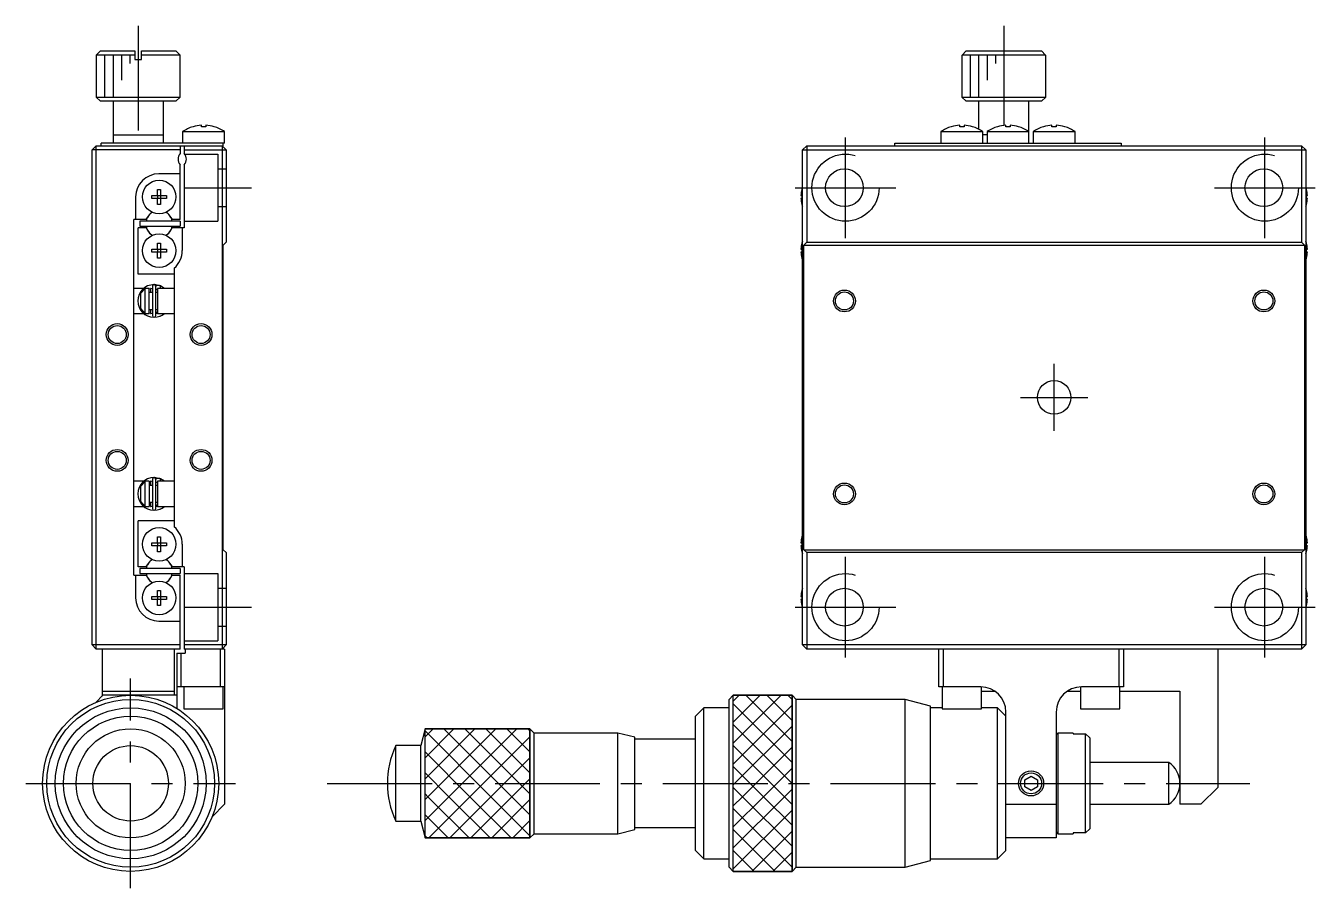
# Model space of a CAD drawing. Extents: x 5 to 371, y 18 to 246.
# Drawn here: x 217.1 to 370.8, y 94.1 to 196.9 of the extents above; entities that cross this region are included whole.
import ezdxf

# ---------------------------------------------------------------- set-up
doc = ezdxf.new("R2010")
doc.units = 0
doc.header["$LTSCALE"] = 10
doc.linetypes.add('CENTER', pattern=[2, 1.25, -0.25, 0.25, -0.25])
doc.linetypes.add('DASHED', pattern=[3.5, 2, -1.5])
doc.layers.get('0').update_dxf_attribs({"linetype": 'CONTINUOUS'})
doc.layers.add('CENTER', color=1, linetype='CENTER')

msp = doc.modelspace()

# ---------------------------------------------------------------- linework, layer by layer
at = {"color": 7, "linetype": 'CONTINUOUS'}
for p, q in [((225.95, 193.9), (225.45, 193.4)), ((225.95, 193.9), (230.05, 193.9)), ((230.05, 193.9), (230.05, 192.9)), ((230.85, 193.9), (234.95, 193.9)), ((230.85, 192.9), (230.85, 193.9)), ((235.45, 193.4), (234.95, 193.9)), ((328.671096, 193.4), (329.172884, 193.9)), ((329.172884, 193.9), (338.137258, 193.9)), ((338.137258, 193.9), (338.639045, 193.4)), ((230.05, 193.4), (225.45, 193.4)), ((225.45, 193.4), (225.45, 188.4)), ((230.05, 192.9), (230.85, 192.9)), ((235.45, 193.4), (230.85, 193.4)), ((235.45, 188.4), (235.45, 193.4)), ((328.655071, 192.9), (328.671096, 192.9)), ((328.655071, 192.9), (328.655071, 188.4)), ((338.639045, 193.4), (328.671096, 193.4)), ((328.671096, 192.9), (328.671096, 193.4)), ((338.639045, 193.4), (338.639045, 192.9)), ((338.639045, 192.9), (338.655071, 192.9)), ((338.655071, 188.4), (338.655071, 192.9)), ((225.45, 188.4), (225.95, 187.9)), ((225.45, 188.4), (235.45, 188.4)), ((234.95, 187.9), (225.95, 187.9)), ((227.45, 187.9), (227.45, 182.9)), ((233.45, 182.9), (233.45, 187.9)), ((234.95, 187.9), (235.45, 188.4)), ((328.655071, 188.4), (329.155071, 187.9)), ((328.655071, 188.4), (338.655071, 188.4)), ((338.155071, 187.9), (329.155071, 187.9)), ((330.655071, 187.9), (330.655071, 184.581129)), ((336.655071, 182.9), (336.655071, 187.9)), ((338.155071, 187.9), (338.655071, 188.4)), ((236.99141, 184.862581), (236.988067, 184.869436)), ((237.99, 184.862581), (237.99, 185.034953)), ((238.51, 184.862581), (237.99, 184.862581)), ((238.51, 185.034953), (238.51, 184.862581)), ((239.511933, 184.869436), (239.50859, 184.862581)), ((327.396481, 184.862581), (327.393138, 184.869436)), ((328.395071, 184.862581), (328.395071, 185.034953)), ((328.915071, 184.862581), (328.395071, 184.862581)), ((328.915071, 185.034953), (328.915071, 184.862581)), ((329.917003, 184.869436), (329.91366, 184.862581)), ((332.896481, 184.862581), (332.893138, 184.869436)), ((333.895071, 184.862581), (333.895071, 185.034953)), ((334.415071, 184.862581), (333.895071, 184.862581)), ((334.415071, 185.034953), (334.415071, 184.862581)), ((335.417003, 184.869436), (335.41366, 184.862581)), ((338.396481, 184.862581), (338.393138, 184.869436)), ((339.395071, 184.862581), (339.395071, 185.034953)), ((339.915071, 184.862581), (339.395071, 184.862581)), ((339.915071, 185.034953), (339.915071, 184.862581)), ((340.917003, 184.869436), (340.91366, 184.862581)), ((227.45, 183.9), (233.45, 183.9)), ((235.75, 184.291657), (240.75, 184.291657)), ((235.75, 184.291657), (235.75, 182.9)), ((240.75, 182.9), (240.75, 184.291657)), ((326.155071, 184.291657), (326.155071, 182.9)), ((326.155071, 184.291657), (331.155071, 184.291657)), ((331.155071, 182.9), (331.155071, 184.291657)), ((331.655071, 183.9), (331.155071, 183.9)), ((331.655071, 184.291657), (331.655071, 182.9)), ((331.655071, 184.291657), (336.655071, 184.291657)), ((337.155071, 184.291657), (337.155071, 182.9)), ((337.155071, 184.291657), (342.155071, 184.291657)), ((342.155071, 182.9), (342.155071, 184.291657)), ((225.45, 182.6), (224.95, 182.1)), ((224.95, 123.1), (224.95, 182.1)), ((235.45, 182.1), (224.95, 182.1)), ((225.45, 182.6), (240.55, 182.6)), ((225.45, 122.6), (225.45, 182.6)), ((226.05, 182.6), (226.05, 182.9)), ((240.75, 182.9), (226.05, 182.9)), ((235.45, 182.6), (235.45, 181.661438)), ((235.95, 182.6), (235.95, 181.661438)), ((235.95, 182.1), (240.95, 182.1)), ((240.45, 182.6), (240.95, 182.1)), ((240.45, 182.6), (240.45, 122.6)), ((240.55, 182.9), (240.55, 182.6)), ((240.95, 182.1), (240.95, 171.1)), ((310.155071, 182.6), (309.655071, 182.1)), ((309.655071, 123.1), (309.655071, 182.1)), ((309.655071, 182.1), (369.655071, 182.1)), ((310.155071, 182.6), (310.155071, 171.1)), ((310.155071, 182.6), (369.155071, 182.6)), ((320.655071, 182.6), (320.655071, 182.9)), ((320.655071, 182.9), (347.655071, 182.9)), ((347.655071, 182.9), (347.655071, 182.6)), ((369.655071, 182.1), (369.155071, 182.6)), ((369.155071, 182.6), (369.155071, 171.1)), ((369.655071, 182.1), (369.655071, 123.1)), ((235.45, 173.8), (235.45, 180.338562)), ((235.95, 180.338562), (235.95, 172.8)), ((235.45, 179.25), (232.9, 179.25)), ((232.77, 177.386361), (233.13, 177.386361)), ((232.77, 176.68), (232.77, 177.386361)), ((233.13, 177.386361), (233.13, 176.68)), ((309.580926, 177.388616), (309.585549, 177.386361)), ((369.724592, 177.386361), (369.729215, 177.388616)), ((230.15, 176.5), (230.15, 173.8)), ((232.063639, 176.32), (232.063639, 176.68)), ((232.063639, 176.68), (232.77, 176.68)), ((232.77, 176.32), (232.063639, 176.32)), ((232.780372, 176.669628), (232.77, 176.68)), ((232.780372, 176.330372), (232.77, 176.32)), ((232.77, 175.613639), (232.77, 176.32)), ((233.13, 175.613639), (232.77, 175.613639)), ((232.780372, 176.330372), (232.780372, 176.669628)), ((232.780372, 176.669628), (233.119628, 176.669628)), ((233.119628, 176.330372), (232.780372, 176.330372)), ((233.119628, 176.669628), (233.13, 176.68)), ((233.119628, 176.669628), (233.119628, 176.330372)), ((233.119628, 176.330372), (233.13, 176.32)), ((233.13, 176.68), (233.836361, 176.68)), ((233.13, 176.32), (233.13, 175.613639)), ((233.836361, 176.32), (233.13, 176.32)), ((233.836361, 176.68), (233.836361, 176.32)), ((309.465212, 176.68), (309.585549, 176.68)), ((309.585549, 176.32), (309.465212, 176.32)), ((309.585549, 175.613639), (309.580926, 175.611384)), ((309.585549, 176.68), (309.585549, 176.32)), ((369.724592, 176.68), (369.844929, 176.68)), ((369.724592, 176.32), (369.724592, 176.68)), ((369.844929, 176.32), (369.724592, 176.32)), ((369.729215, 175.611384), (369.724592, 175.613639)), ((229.95, 131.4), (229.95, 173.8)), ((231.399194, 173.8), (229.95, 173.8)), ((231.399194, 173.8), (231.54936, 174.060095)), ((234.35064, 174.060095), (234.500806, 173.8)), ((235.45, 173.8), (234.500806, 173.8)), ((230.45, 167.3), (230.45, 172.8)), ((231.399194, 172.8), (230.45, 172.8)), ((230.65, 173.6), (230.65, 173)), ((235.45, 173.6), (230.65, 173.6)), ((230.65, 173), (235.45, 173)), ((231.399194, 172.8), (231.54936, 172.539905)), ((234.35064, 172.539905), (234.500806, 172.8)), ((235.95, 172.8), (234.500806, 172.8)), ((235.45, 173.6), (235.45, 173)), ((235.7, 172.8), (235.7, 170.1)), ((232.77, 170.986361), (233.13, 170.986361)), ((232.77, 170.28), (232.77, 170.986361)), ((233.13, 170.986361), (233.13, 170.28)), ((240.6, 170.75), (240.95, 171.1)), ((240.6, 134.45), (240.6, 170.75)), ((309.580926, 170.988616), (309.585549, 170.986361)), ((309.805071, 170.75), (310.155071, 171.1)), ((309.805071, 170.75), (369.505071, 170.75)), ((309.805071, 134.45), (309.805071, 170.75)), ((310.155071, 171.1), (369.155071, 171.1)), ((369.155071, 171.1), (369.505071, 170.75)), ((369.505071, 170.75), (369.505071, 134.45)), ((369.724592, 170.986361), (369.729215, 170.988616)), ((232.063639, 169.92), (232.063639, 170.28)), ((232.063639, 170.28), (232.77, 170.28)), ((232.77, 169.92), (232.063639, 169.92)), ((232.780372, 170.269628), (232.77, 170.28)), ((232.780372, 169.930372), (232.77, 169.92)), ((232.77, 169.213639), (232.77, 169.92)), ((233.13, 169.213639), (232.77, 169.213639)), ((232.780372, 170.269628), (233.119628, 170.269628)), ((232.780372, 169.930372), (232.780372, 170.269628)), ((233.119628, 169.930372), (232.780372, 169.930372)), ((233.119628, 170.269628), (233.13, 170.28)), ((233.119628, 170.269628), (233.119628, 169.930372)), ((233.119628, 169.930372), (233.13, 169.92)), ((233.13, 170.28), (233.836361, 170.28)), ((233.13, 169.92), (233.13, 169.213639)), ((233.836361, 169.92), (233.13, 169.92)), ((233.836361, 170.28), (233.836361, 169.92)), ((309.465212, 170.28), (309.585549, 170.28)), ((309.585549, 169.92), (309.465212, 169.92)), ((309.585549, 169.213639), (309.580926, 169.211384)), ((309.585549, 170.28), (309.585549, 169.92)), ((369.724592, 170.28), (369.844929, 170.28)), ((369.724592, 169.92), (369.724592, 170.28)), ((369.844929, 169.92), (369.724592, 169.92)), ((369.729215, 169.211384), (369.724592, 169.213639)), ((234.75, 168.020938), (234.75, 137.179062)), ((234.75, 167.3), (230.45, 167.3)), ((233.065052, 165.907695), (232.377589, 166.043656)), ((231.113941, 165.6), (229.95, 165.6)), ((230.75, 165.0201), (231.25, 165.549247)), ((230.75, 163.1799), (230.75, 165.0201)), ((231.75, 165.6), (231.25, 165.6)), ((231.25, 165.6), (231.25, 162.6)), ((231.749845, 165.53522), (232.154977, 165.643682)), ((231.75, 162.6), (231.75, 165.6)), ((232.155, 165.1), (231.75, 165.1)), ((231.95, 165.6), (231.938328, 165.6)), ((231.95, 165.1), (231.95, 165.6)), ((232.155, 165.85), (232.155, 162.35)), ((232.551111, 165.877317), (232.543453, 165.873625)), ((232.545, 162.35), (232.545, 165.85)), ((232.545, 165.248501), (232.545334, 165.262726)), ((232.75, 165.1), (232.545, 165.1)), ((232.545334, 165.262726), (232.546394, 165.277706)), ((232.546394, 165.277706), (232.548177, 165.292615)), ((232.548177, 165.292615), (232.550681, 165.307419)), ((232.550681, 165.307419), (232.553898, 165.322082)), ((232.582458, 165.891245), (232.551111, 165.877317)), ((232.553898, 165.322082), (232.557822, 165.33657)), ((232.557822, 165.33657), (232.562445, 165.35085)), ((232.562445, 165.35085), (232.567756, 165.364887)), ((232.567756, 165.364887), (232.573743, 165.378647)), ((232.573743, 165.378647), (232.580394, 165.392099)), ((232.580394, 165.392099), (232.587694, 165.405209)), ((232.614449, 165.903587), (232.582458, 165.891245)), ((232.587694, 165.405209), (232.595628, 165.417947)), ((232.595628, 165.417947), (232.604176, 165.43028)), ((232.604176, 165.43028), (232.613321, 165.442179)), ((232.613321, 165.442179), (232.623043, 165.453614)), ((232.647004, 165.914314), (232.614449, 165.903587)), ((232.623043, 165.453614), (232.633319, 165.464555)), ((232.633319, 165.464555), (232.644126, 165.474976)), ((232.644126, 165.474976), (232.655439, 165.484849)), ((232.680043, 165.923399), (232.647004, 165.914314)), ((232.655439, 165.484849), (232.667232, 165.494147)), ((232.667232, 165.494147), (232.679478, 165.502848)), ((232.679478, 165.502848), (232.692147, 165.510926)), ((232.713487, 165.930822), (232.680043, 165.923399)), ((232.692147, 165.510926), (232.705209, 165.51836)), ((232.705209, 165.51836), (232.718634, 165.525129)), ((232.747254, 165.936564), (232.713487, 165.930822)), ((232.718634, 165.525129), (232.732386, 165.531214)), ((232.732386, 165.531214), (232.746434, 165.536597)), ((232.746434, 165.536597), (232.749979, 165.537829)), ((232.78126, 165.940611), (232.747254, 165.936564)), ((232.75, 165.6), (232.75, 162.6)), ((234.75, 165.6), (232.75, 165.6)), ((232.815423, 165.942953), (232.78126, 165.940611)), ((232.849659, 165.943585), (232.815423, 165.942953)), ((232.883885, 165.942506), (232.849659, 165.943585)), ((232.918017, 165.939716), (232.883885, 165.942506)), ((232.951972, 165.935224), (232.918017, 165.939716)), ((232.985666, 165.929039), (232.951972, 165.935224)), ((233.019018, 165.921176), (232.985666, 165.929039)), ((233.020662, 165.61164), (233.014512, 165.6)), ((233.051945, 165.911653), (233.019018, 165.921176)), ((233.02692, 165.623893), (233.020662, 165.61164)), ((233.124255, 165.882277), (233.025042, 165.599975)), ((233.033247, 165.63668), (233.02692, 165.623893)), ((233.039603, 165.649923), (233.033247, 165.63668)), ((233.045948, 165.663538), (233.039603, 165.649923)), ((233.052244, 165.677439), (233.045948, 165.663538)), ((233.084364, 165.900494), (233.051945, 165.911653)), ((233.058449, 165.691539), (233.052244, 165.677439)), ((233.064525, 165.70575), (233.058449, 165.691539)), ((233.070434, 165.719982), (233.064525, 165.70575)), ((233.076138, 165.734145), (233.070434, 165.719982)), ((233.081603, 165.748151), (233.076138, 165.734145)), ((233.086793, 165.761913), (233.081603, 165.748151)), ((233.114531, 165.88844), (233.084364, 165.900494)), ((233.091676, 165.775342), (233.086793, 165.761913)), ((233.096221, 165.788356), (233.091676, 165.775342)), ((233.1004, 165.800872), (233.096221, 165.788356)), ((233.104187, 165.812811), (233.1004, 165.800872)), ((233.107557, 165.8241), (233.104187, 165.812811)), ((233.11049, 165.834666), (233.107557, 165.8241)), ((233.112967, 165.844443), (233.11049, 165.834666)), ((233.114972, 165.85337), (233.112967, 165.844443)), ((233.11318, 165.888725), (233.11514, 165.888104)), ((233.586031, 165.600123), (233.114086, 165.887581)), ((233.116493, 165.861391), (233.114972, 165.85337)), ((233.11514, 165.888104), (233.116614, 165.886358)), ((233.117521, 165.868456), (233.116493, 165.861391)), ((233.116614, 165.886358), (233.117594, 165.883499)), ((233.118049, 165.87452), (233.117521, 165.868456)), ((233.117594, 165.883499), (233.118073, 165.879545)), ((233.118073, 165.879545), (233.118049, 165.87452)), ((233.123188, 165.883663), (233.124255, 165.882277)), ((231.25, 162.657999), (230.75, 163.187145)), ((231.75, 163.1), (232.155, 163.1)), ((231.95, 162.6), (231.95, 163.1)), ((232.545, 163.1), (232.75, 163.1)), ((229.95, 162.6), (231.113575, 162.6)), ((231.25, 162.6), (231.75, 162.6)), ((232.154945, 162.556634), (231.749839, 162.664446)), ((231.938163, 162.6), (231.95, 162.6)), ((232.545076, 162.944804), (232.545, 162.951499)), ((232.761808, 162.598887), (232.545042, 162.556311)), ((232.545771, 162.9298), (232.545076, 162.944804)), ((232.547193, 162.914844), (232.545771, 162.9298)), ((232.549338, 162.899973), (232.547193, 162.914844)), ((232.552202, 162.885221), (232.549338, 162.899973)), ((232.55578, 162.870622), (232.552202, 162.885221)), ((232.560063, 162.856213), (232.55578, 162.870622)), ((232.565043, 162.842026), (232.560063, 162.856213)), ((232.570709, 162.828097), (232.565043, 162.842026)), ((232.57705, 162.814458), (232.570709, 162.828097)), ((232.584052, 162.801143), (232.57705, 162.814458)), ((232.5917, 162.788186), (232.584052, 162.801143)), ((232.599977, 162.775617), (232.5917, 162.788186)), ((232.608864, 162.763468), (232.599977, 162.775617)), ((232.618343, 162.751771), (232.608864, 162.763468)), ((232.628391, 162.740556), (232.618343, 162.751771)), ((232.638986, 162.729851), (232.628391, 162.740556)), ((232.650103, 162.719684), (232.638986, 162.729851)), ((232.661716, 162.710083), (232.650103, 162.719684)), ((232.673797, 162.701074), (232.661716, 162.710083)), ((232.686317, 162.69268), (232.673797, 162.701074)), ((232.699246, 162.684926), (232.686317, 162.69268)), ((232.712552, 162.677833), (232.699246, 162.684926)), ((232.726201, 162.67142), (232.712552, 162.677833)), ((232.740159, 162.665707), (232.726201, 162.67142)), ((232.749975, 162.662173), (232.740159, 162.665707)), ((232.75, 162.6), (234.75, 162.6)), ((233.055796, 162.289408), (233.072204, 162.295108)), ((233.072515, 162.29439), (233.132242, 162.320291)), ((233.11071, 162.311775), (233.11318, 162.311275)), ((233.11318, 162.311275), (233.11286, 162.312039)), ((233.114531, 162.31156), (233.11318, 162.311275)), ((233.11526, 162.311983), (233.114531, 162.31156)), ((233.065052, 142.907695), (232.377589, 143.043656)), ((231.113941, 142.6), (229.95, 142.6)), ((230.75, 142.0201), (231.25, 142.549247)), ((230.75, 140.1799), (230.75, 142.0201)), ((231.75, 142.6), (231.25, 142.6)), ((231.25, 142.6), (231.25, 139.6)), ((231.749845, 142.53522), (232.154977, 142.643682)), ((231.75, 142.6), (231.75, 139.6)), ((232.155, 142.1), (231.75, 142.1)), ((231.95, 142.6), (231.938328, 142.6)), ((231.95, 142.1), (231.95, 142.6)), ((232.155, 142.85), (232.155, 139.35)), ((232.551111, 142.877317), (232.543453, 142.873625)), ((232.545, 139.35), (232.545, 142.85)), ((232.545, 142.248501), (232.545334, 142.262726)), ((232.75, 142.1), (232.545, 142.1)), ((232.545334, 142.262726), (232.546394, 142.277706)), ((232.546394, 142.277706), (232.548177, 142.292615)), ((232.548177, 142.292615), (232.550681, 142.307419)), ((232.550681, 142.307419), (232.553898, 142.322082)), ((232.582458, 142.891245), (232.551111, 142.877317)), ((232.553898, 142.322082), (232.557822, 142.33657)), ((232.557822, 142.33657), (232.562445, 142.35085)), ((232.562445, 142.35085), (232.567756, 142.364887)), ((232.567756, 142.364887), (232.573743, 142.378647)), ((232.573743, 142.378647), (232.580394, 142.392099)), ((232.580394, 142.392099), (232.587694, 142.405209)), ((232.614449, 142.903587), (232.582458, 142.891245)), ((232.587694, 142.405209), (232.595628, 142.417947)), ((232.595628, 142.417947), (232.604176, 142.43028)), ((232.604176, 142.43028), (232.613321, 142.442179)), ((232.613321, 142.442179), (232.623043, 142.453614)), ((232.647004, 142.914314), (232.614449, 142.903587)), ((232.623043, 142.453614), (232.633319, 142.464555)), ((232.633319, 142.464555), (232.644126, 142.474976)), ((232.644126, 142.474976), (232.655439, 142.484849)), ((232.680043, 142.923399), (232.647004, 142.914314)), ((232.655439, 142.484849), (232.667232, 142.494147)), ((232.667232, 142.494147), (232.679478, 142.502848)), ((232.679478, 142.502848), (232.692147, 142.510926)), ((232.713487, 142.930822), (232.680043, 142.923399)), ((232.692147, 142.510926), (232.705209, 142.51836)), ((232.705209, 142.51836), (232.718634, 142.525129)), ((232.747254, 142.936564), (232.713487, 142.930822)), ((232.718634, 142.525129), (232.732386, 142.531214)), ((232.732386, 142.531214), (232.746434, 142.536597)), ((232.746434, 142.536597), (232.749979, 142.537829)), ((232.78126, 142.940611), (232.747254, 142.936564)), ((232.75, 142.6), (232.75, 139.6)), ((234.75, 142.6), (232.75, 142.6)), ((232.815423, 142.942953), (232.78126, 142.940611)), ((232.849659, 142.943585), (232.815423, 142.942953)), ((232.883885, 142.942506), (232.849659, 142.943585)), ((232.918017, 142.939716), (232.883885, 142.942506)), ((232.951972, 142.935224), (232.918017, 142.939716)), ((232.985666, 142.929039), (232.951972, 142.935224)), ((233.019018, 142.921176), (232.985666, 142.929039)), ((233.020662, 142.61164), (233.014512, 142.6)), ((233.051945, 142.911653), (233.019018, 142.921176)), ((233.02692, 142.623893), (233.020662, 142.61164)), ((233.123188, 142.883663), (233.025042, 142.599975)), ((233.033247, 142.63668), (233.02692, 142.623893)), ((233.039603, 142.649923), (233.033247, 142.63668)), ((233.045948, 142.663538), (233.039603, 142.649923)), ((233.052244, 142.677439), (233.045948, 142.663538)), ((233.084364, 142.900494), (233.051945, 142.911653)), ((233.058449, 142.691539), (233.052244, 142.677439)), ((233.064525, 142.70575), (233.058449, 142.691539)), ((233.070434, 142.719982), (233.064525, 142.70575)), ((233.076138, 142.734145), (233.070434, 142.719982)), ((233.081603, 142.748151), (233.076138, 142.734145)), ((233.086793, 142.761913), (233.081603, 142.748151)), ((233.114531, 142.88844), (233.084364, 142.900494)), ((233.091676, 142.775342), (233.086793, 142.761913)), ((233.096221, 142.788356), (233.091676, 142.775342)), ((233.1004, 142.800872), (233.096221, 142.788356)), ((233.104187, 142.812811), (233.1004, 142.800872)), ((233.107557, 142.8241), (233.104187, 142.812811)), ((233.11049, 142.834666), (233.107557, 142.8241)), ((233.112967, 142.844443), (233.11049, 142.834666)), ((233.114972, 142.85337), (233.112967, 142.844443)), ((233.11318, 142.888725), (233.11514, 142.888104)), ((233.586031, 142.600123), (233.114086, 142.887581)), ((233.116493, 142.861391), (233.114972, 142.85337)), ((233.11514, 142.888104), (233.116614, 142.886358)), ((233.117521, 142.868456), (233.116493, 142.861391)), ((233.116614, 142.886358), (233.117594, 142.883499)), ((233.118049, 142.87452), (233.117521, 142.868456)), ((233.117594, 142.883499), (233.118073, 142.879545)), ((233.118073, 142.879545), (233.118049, 142.87452)), ((233.143393, 142.874764), (233.123631, 142.883459)), ((231.25, 139.657999), (230.75, 140.187145)), ((231.75, 140.1), (232.155, 140.1)), ((231.95, 139.6), (231.95, 140.1)), ((232.545, 140.1), (232.75, 140.1)), ((232.545076, 139.944804), (232.545, 139.951499)), ((232.545771, 139.9298), (232.545076, 139.944804)), ((232.547193, 139.914844), (232.545771, 139.9298)), ((232.549338, 139.899973), (232.547193, 139.914844)), ((232.552202, 139.885221), (232.549338, 139.899973)), ((229.95, 139.6), (231.113575, 139.6)), ((231.25, 139.6), (231.75, 139.6)), ((232.154945, 139.556634), (231.749839, 139.664446)), ((231.938163, 139.6), (231.95, 139.6)), ((232.761808, 139.598887), (232.545042, 139.556311)), ((232.55578, 139.870622), (232.552202, 139.885221)), ((232.560063, 139.856213), (232.55578, 139.870622)), ((232.565043, 139.842026), (232.560063, 139.856213)), ((232.570709, 139.828097), (232.565043, 139.842026)), ((232.57705, 139.814458), (232.570709, 139.828097)), ((232.584052, 139.801143), (232.57705, 139.814458)), ((232.5917, 139.788186), (232.584052, 139.801143)), ((232.599977, 139.775617), (232.5917, 139.788186)), ((232.608864, 139.763468), (232.599977, 139.775617)), ((232.618343, 139.751771), (232.608864, 139.763468)), ((232.628391, 139.740556), (232.618343, 139.751771)), ((232.638986, 139.729851), (232.628391, 139.740556)), ((232.650103, 139.719684), (232.638986, 139.729851)), ((232.661716, 139.710083), (232.650103, 139.719684)), ((232.673797, 139.701074), (232.661716, 139.710083)), ((232.686317, 139.69268), (232.673797, 139.701074)), ((232.699246, 139.684926), (232.686317, 139.69268)), ((232.712552, 139.677833), (232.699246, 139.684926)), ((232.726201, 139.67142), (232.712552, 139.677833)), ((232.740159, 139.665707), (232.726201, 139.67142)), ((232.749975, 139.662173), (232.740159, 139.665707)), ((232.75, 139.6), (234.75, 139.6)), ((233.055796, 139.289408), (233.072204, 139.295108)), ((233.072596, 139.294214), (233.147095, 139.326898)), ((233.11071, 139.311775), (233.11318, 139.311275)), ((233.11318, 139.311275), (233.11286, 139.312039)), ((233.114531, 139.31156), (233.11318, 139.311275)), ((233.11526, 139.311983), (233.114531, 139.31156)), ((230.45, 132.4), (230.45, 137.9)), ((234.75, 137.9), (230.45, 137.9)), ((232.77, 135.986361), (233.13, 135.986361)), ((232.77, 135.28), (232.77, 135.986361)), ((233.13, 135.986361), (233.13, 135.28)), ((309.580926, 135.988616), (309.585549, 135.986361)), ((369.724592, 135.986361), (369.729215, 135.988616)), ((232.063639, 134.92), (232.063639, 135.28)), ((232.063639, 135.28), (232.77, 135.28)), ((232.77, 134.92), (232.063639, 134.92)), ((232.780372, 135.269628), (232.77, 135.28)), ((232.780372, 134.930372), (232.77, 134.92)), ((232.77, 134.213639), (232.77, 134.92)), ((233.13, 134.213639), (232.77, 134.213639)), ((232.780372, 135.269628), (233.119628, 135.269628)), ((232.780372, 134.930372), (232.780372, 135.269628)), ((233.119628, 134.930372), (232.780372, 134.930372)), ((233.119628, 135.269628), (233.13, 135.28)), ((233.119628, 135.269628), (233.119628, 134.930372)), ((233.119628, 134.930372), (233.13, 134.92)), ((233.13, 135.28), (233.836361, 135.28)), ((233.13, 134.92), (233.13, 134.213639)), ((233.836361, 134.92), (233.13, 134.92)), ((233.836361, 135.28), (233.836361, 134.92)), ((235.7, 135.1), (235.7, 132.4)), ((240.95, 134.1), (240.6, 134.45)), ((240.95, 134.1), (240.95, 123.1)), ((309.465212, 135.28), (309.585549, 135.28)), ((309.585549, 134.92), (309.465212, 134.92)), ((309.585549, 134.213639), (309.580926, 134.211384)), ((309.585549, 135.28), (309.585549, 134.92)), ((310.155071, 134.1), (309.805071, 134.45)), ((309.805071, 134.45), (369.505071, 134.45)), ((369.155071, 134.1), (310.155071, 134.1)), ((310.155071, 134.1), (310.155071, 122.6)), ((369.505071, 134.45), (369.155071, 134.1)), ((369.155071, 134.1), (369.155071, 122.6)), ((369.724592, 135.28), (369.844929, 135.28)), ((369.724592, 134.92), (369.724592, 135.28)), ((369.844929, 134.92), (369.724592, 134.92)), ((369.729215, 134.211384), (369.724592, 134.213639)), ((231.399194, 132.4), (230.45, 132.4)), ((231.399194, 132.4), (231.54936, 132.660095)), ((234.35064, 132.660095), (234.500806, 132.4)), ((235.95, 132.4), (234.500806, 132.4)), ((235.95, 132.4), (235.95, 122.6)), ((229.95, 131.4), (231.399194, 131.4)), ((230.15, 131.4), (230.15, 128.7)), ((230.65, 132.2), (230.65, 131.6)), ((235.45, 132.2), (230.65, 132.2)), ((230.65, 131.6), (235.45, 131.6)), ((231.399194, 131.4), (231.54936, 131.139905)), ((234.35064, 131.139905), (234.500806, 131.4)), ((234.500806, 131.4), (235.45, 131.4)), ((235.45, 132.2), (235.45, 131.6)), ((235.45, 122.6), (235.45, 131.4)), ((232.77, 129.586361), (233.13, 129.586361)), ((232.77, 128.88), (232.77, 129.586361)), ((233.13, 129.586361), (233.13, 128.88)), ((309.580926, 129.588616), (309.585549, 129.586361)), ((369.724592, 129.586361), (369.729215, 129.588616)), ((232.063639, 128.52), (232.063639, 128.88)), ((232.063639, 128.88), (232.77, 128.88)), ((232.77, 128.52), (232.063639, 128.52)), ((232.780372, 128.869628), (232.77, 128.88)), ((232.780372, 128.530372), (232.77, 128.52)), ((232.77, 127.813639), (232.77, 128.52)), ((233.13, 127.813639), (232.77, 127.813639)), ((232.780372, 128.869628), (233.119628, 128.869628)), ((232.780372, 128.530372), (232.780372, 128.869628)), ((233.119628, 128.530372), (232.780372, 128.530372)), ((233.119628, 128.869628), (233.13, 128.88)), ((233.119628, 128.869628), (233.119628, 128.530372)), ((233.119628, 128.530372), (233.13, 128.52)), ((233.13, 128.88), (233.836361, 128.88)), ((233.13, 128.52), (233.13, 127.813639)), ((233.836361, 128.52), (233.13, 128.52)), ((233.836361, 128.88), (233.836361, 128.52)), ((309.465212, 128.88), (309.585549, 128.88)), ((309.585549, 128.52), (309.465212, 128.52)), ((309.585549, 127.813639), (309.580926, 127.811384)), ((309.585549, 128.88), (309.585549, 128.52)), ((369.724592, 128.88), (369.844929, 128.88)), ((369.724592, 128.52), (369.724592, 128.88)), ((369.844929, 128.52), (369.724592, 128.52)), ((369.729215, 127.811384), (369.724592, 127.813639)), ((232.9, 125.95), (235.45, 125.95)), ((225.45, 122.6), (224.95, 123.1)), ((235.45, 123.1), (224.95, 123.1)), ((240.95, 123.1), (235.95, 123.1)), ((240.95, 123.1), (240.45, 122.6)), ((309.655071, 123.1), (310.155071, 122.6)), ((369.655071, 123.1), (309.655071, 123.1)), ((369.155071, 122.6), (369.655071, 123.1)), ((235.45, 122.6), (225.45, 122.6)), ((226.15, 122.6), (226.15, 117)), ((234.75, 122.6), (234.75, 117.1)), ((235.05, 122.1), (235.05, 115.544272)), ((235.05, 122.1), (236.05, 122.1)), ((235.55, 122.1), (235.55, 118.1)), ((240.75, 122.6), (235.95, 122.6)), ((236.05, 122.6), (236.05, 122.1)), ((240.25, 118.1), (240.25, 122.6)), ((240.75, 122.6), (240.75, 104.1)), ((369.155071, 122.6), (310.155071, 122.6)), ((325.905071, 118.1), (325.905071, 122.6)), ((326.405071, 122.6), (326.405071, 118.1)), ((347.405071, 118.1), (347.405071, 122.6)), ((347.905071, 122.6), (347.905071, 118.1)), ((359.155071, 122.6), (359.155071, 106.1)), ((226.25, 117.1), (225.39135, 116.24135)), ((226.15, 117.6), (234.75, 117.6)), ((235.05, 117.1), (226.25, 117.1)), ((240.75, 118.1), (235.05, 118.1)), ((235.9, 118.1), (235.9, 115.5)), ((240.6, 115.5), (240.6, 118.1)), ((301.405071, 117.1), (300.905071, 116.6)), ((308.405071, 117.1), (301.405071, 117.1)), ((301.405071, 96.1), (301.405071, 117.1)), ((301.405071, 117.1), (308.405071, 117.1)), ((301.405071, 96.1), (301.405071, 117.1)), ((308.905071, 116.6), (308.405071, 117.1)), ((308.405071, 96.1), (308.405071, 117.1)), ((308.405071, 117.1), (308.405071, 96.1)), ((330.905071, 118.1), (325.905071, 118.1)), ((326.305071, 118.1), (326.305071, 115.5)), ((331.005071, 115.5), (331.005071, 118.098333)), ((331.005071, 117.6), (332.563383, 117.6)), ((341.246758, 117.6), (342.805071, 117.6)), ((342.805071, 118.098333), (342.805071, 115.5)), ((347.905071, 118.1), (342.905071, 118.1)), ((347.505071, 115.5), (347.505071, 118.1)), ((347.505071, 117.6), (354.655071, 117.6)), ((354.655071, 117.6), (354.655071, 104.1)), ((235.9, 115.5), (240.6, 115.5)), ((297.905071, 115.6), (296.905071, 114.6)), ((300.905071, 115.6), (297.905071, 115.6)), ((297.905071, 97.6), (297.905071, 115.6)), ((300.905071, 96.6), (300.905071, 116.6)), ((321.905071, 116.6), (308.905071, 116.6)), ((308.905071, 96.6), (308.905071, 116.6)), ((324.905071, 115.8), (321.905071, 116.6)), ((321.905071, 96.6), (321.905071, 116.6)), ((324.905071, 97.4), (324.905071, 115.8)), ((326.305071, 115.6), (324.905071, 115.6)), ((326.305071, 115.5), (331.005071, 115.5)), ((332.905071, 115.6), (331.005071, 115.6)), ((333.905071, 114.6), (332.905071, 115.6)), ((332.905071, 97.6), (332.905071, 115.6)), ((342.805071, 115.5), (347.505071, 115.5)), ((296.905071, 98.6), (296.905071, 114.6)), ((333.905071, 98.6), (333.905071, 115.1)), ((339.905071, 115.1), (339.905071, 100.1)), ((264.655071, 113.1), (264.155071, 111.1)), ((277.155071, 113.1), (264.655071, 113.1)), ((264.655071, 100.1), (264.655071, 113.1)), ((264.655071, 113.1), (277.155071, 113.1)), ((264.655071, 100.1), (264.655071, 113.1)), ((277.655071, 112.6), (277.155071, 113.1)), ((277.155071, 100.1), (277.155071, 113.1)), ((277.155071, 113.1), (277.155071, 100.1)), ((287.655071, 112.6), (277.655071, 112.6)), ((277.655071, 100.6), (277.655071, 112.6)), ((289.655071, 112.1), (287.655071, 112.6)), ((287.655071, 100.6), (287.655071, 112.6)), ((340.105071, 112.6), (339.905071, 112.4)), ((340.105071, 112.6), (340.105071, 100.6)), ((341.905071, 112.6), (340.105071, 112.6)), ((341.905071, 112.6), (341.905071, 112.51608)), ((341.905071, 112.51608), (343.405071, 112.51608)), ((343.405071, 100.68392), (343.405071, 112.51608)), ((343.405071, 112.51608), (343.905071, 112.008327)), ((264.155071, 111.1), (261.168238, 111.1)), ((261.168238, 102.1), (261.168238, 111.1)), ((264.155071, 102.1), (264.155071, 111.1)), ((289.655071, 101.1), (289.655071, 112.1)), ((296.905071, 111.85), (289.655071, 111.85)), ((343.905071, 112.008327), (343.905071, 101.191673)), ((353.313383, 109.1), (343.905071, 109.1)), ((353.313383, 104.1), (353.313383, 109.1)), ((336.155071, 107.033013), (336.905071, 107.466025)), ((336.155071, 106.166987), (336.155071, 107.033013)), ((336.905071, 105.733975), (336.155071, 106.166987)), ((336.905071, 107.466025), (337.655071, 107.033013)), ((337.655071, 106.166987), (336.905071, 105.733975)), ((337.655071, 107.033013), (337.655071, 106.166987)), ((357.155071, 104.1), (359.155071, 106.1)), ((239.264001, 102.614001), (240.75, 104.1)), ((333.905071, 104.1), (339.905071, 104.1)), ((343.905071, 104.1), (353.313383, 104.1)), ((357.155071, 104.1), (354.655071, 104.1)), ((261.168238, 102.1), (264.155071, 102.1)), ((264.155071, 102.1), (264.655071, 100.1)), ((264.655071, 100.1), (277.155071, 100.1)), ((277.155071, 100.1), (264.655071, 100.1)), ((277.155071, 100.1), (277.655071, 100.6)), ((277.655071, 100.6), (287.655071, 100.6)), ((287.655071, 100.6), (289.655071, 101.1)), ((289.655071, 101.35), (296.905071, 101.35)), ((339.905071, 100.1), (333.905071, 100.1)), ((339.905071, 100.8), (340.105071, 100.6)), ((340.105071, 100.6), (341.905071, 100.6)), ((341.905071, 100.68392), (341.905071, 100.6)), ((343.405071, 100.68392), (341.905071, 100.68392)), ((343.905071, 101.191673), (343.405071, 100.68392)), ((296.905071, 98.6), (297.905071, 97.6)), ((332.905071, 97.6), (333.905071, 98.6)), ((297.905071, 97.6), (300.905071, 97.6)), ((321.905071, 96.6), (324.905071, 97.4)), ((324.905071, 97.6), (332.905071, 97.6)), ((300.905071, 96.6), (301.405071, 96.1)), ((301.405071, 96.1), (308.405071, 96.1)), ((308.405071, 96.1), (301.405071, 96.1)), ((308.405071, 96.1), (308.905071, 96.6)), ((308.905071, 96.6), (321.905071, 96.6))]:
    msp.add_line(p, q, dxfattribs=at)
at = {"color": 3, "linetype": 'CONTINUOUS'}
for p, q in [((226.45, 193.4), (226.45, 188.4)), ((227.45, 193.4), (227.45, 188.4)), ((228.45, 193.4), (228.45, 190.4)), ((229.45, 193.4), (229.45, 192.4)), ((329.655071, 193.4), (329.655071, 188.4)), ((330.655071, 193.4), (330.655071, 188.4)), ((331.655071, 193.4), (331.655071, 190.4)), ((332.655071, 193.4), (332.655071, 192.4)), ((301.405071, 116.405071), (302.1, 117.1)), ((301.405071, 113.905071), (304.6, 117.1)), ((301.405071, 111.405071), (307.1, 117.1)), ((302.9, 117.1), (308.405071, 111.594929)), ((305.4, 117.1), (308.405071, 114.094929)), ((307.9, 117.1), (308.405071, 116.594929)), ((301.405071, 116.094929), (308.405071, 109.094929)), ((301.405071, 108.905071), (308.405071, 115.905071)), ((264.655071, 112.155071), (265.6, 113.1)), ((264.655071, 109.655071), (268.1, 113.1)), ((264.655071, 107.155071), (270.6, 113.1)), ((264.655071, 112.844929), (272.5, 105)), ((265, 105), (273.1, 113.1)), ((266.9, 113.1), (275, 105)), ((267.5, 105), (275.6, 113.1)), ((269.4, 113.1), (277.155071, 105.344929)), ((271.9, 113.1), (277.155071, 107.844929)), ((274.4, 113.1), (277.155071, 110.344929)), ((276.9, 113.1), (277.155071, 112.844929)), ((301.405071, 113.594929), (308.405071, 106.594929)), ((301.405071, 106.405071), (308.405071, 113.405071)), ((270, 105), (277.155071, 112.155071)), ((301.405071, 111.094929), (307.5, 105)), ((302.5, 105), (308.405071, 110.905071)), ((264.655071, 110.344929), (270, 105)), ((272.5, 105), (277.155071, 109.655071)), ((264.655071, 107.844929), (267.5, 105)), ((301.405071, 108.594929), (305, 105)), ((305, 105), (308.405071, 108.405071)), ((275, 105), (277.155071, 107.155071)), ((301.405071, 106.094929), (302.5, 105)), ((264.655071, 105.344929), (265, 105)), ((264.655071, 104.655071), (265, 105)), ((264.655071, 102.155071), (267.5, 105)), ((265, 105), (269.9, 100.1)), ((265.1, 100.1), (270, 105)), ((267.5, 105), (272.4, 100.1)), ((267.6, 100.1), (272.5, 105)), ((270, 105), (274.9, 100.1)), ((270.1, 100.1), (275, 105)), ((272.5, 105), (277.155071, 100.344929)), ((272.6, 100.1), (277.155071, 104.655071)), ((275, 105), (277.155071, 102.844929)), ((301.405071, 103.905071), (302.5, 105)), ((301.405071, 101.405071), (305, 105)), ((301.405071, 98.905071), (307.5, 105)), ((302.5, 105), (308.405071, 99.094929)), ((305, 105), (308.405071, 101.594929)), ((307.5, 105), (308.405071, 105.905071)), ((307.5, 105), (308.405071, 104.094929)), ((301.405071, 103.594929), (308.405071, 96.594929)), ((301.405071, 96.405071), (308.405071, 103.405071)), ((264.655071, 102.844929), (267.4, 100.1)), ((275.1, 100.1), (277.155071, 102.155071)), ((264.655071, 100.344929), (264.9, 100.1)), ((301.405071, 101.094929), (306.4, 96.1)), ((303.6, 96.1), (308.405071, 100.905071)), ((301.405071, 98.594929), (303.9, 96.1)), ((306.1, 96.1), (308.405071, 98.405071))]:
    msp.add_line(p, q, dxfattribs=at)
at = {"color": 3, "linetype": 'DASHED'}
for p, q in [((235.95, 181.6), (239.95, 181.6)), ((239.95, 181.6), (239.95, 173.6)), ((239.95, 179.85), (240.95, 179.85)), ((239.95, 175.35), (240.95, 175.35)), ((235.95, 173.6), (239.95, 173.6)), ((235.95, 131.6), (239.95, 131.6)), ((239.95, 131.6), (239.95, 123.6)), ((239.95, 129.85), (240.95, 129.85)), ((239.95, 125.35), (240.95, 125.35)), ((235.95, 123.6), (239.95, 123.6))]:
    msp.add_line(p, q, dxfattribs=at)
for centre in [(314.780071, 177.6), (364.780071, 177.6), (314.780071, 127.6), (364.780071, 127.6)]:
    msp.add_circle(centre, 4, dxfattribs=at)
at = {"color": 7, "linetype": 'CONTINUOUS'}
for centre, radius in [((232.95, 176.5), 2), ((314.655071, 177.6), 2.25), ((364.655071, 177.6), 2.25), ((232.95, 170.1), 2), ((314.655071, 164.1), 1.075), ((364.655071, 164.1), 1.075), ((227.95, 160.1), 1.075), ((237.95, 160.1), 1.075), ((339.655071, 152.6), 2), ((227.95, 145.1), 1.075), ((237.95, 145.1), 1.075), ((314.655071, 141.1), 1.075), ((364.655071, 141.1), 1.075), ((232.95, 135.1), 2), ((232.95, 128.7), 2), ((314.655071, 127.6), 2.25), ((364.655071, 127.6), 2.25), ((229.55, 106.6), 10.5), ((229.55, 106.6), 10), ((229.55, 106.6), 9), ((229.55, 106.6), 8), ((229.55, 106.6), 6.5), ((229.55, 106.6), 4.5), ((336.905071, 106.6), 1.25)]:
    msp.add_circle(centre, radius, dxfattribs=at)
at = {"color": 3, "linetype": 'CONTINUOUS'}
for centre, radius in [((314.655071, 164.1), 1.3), ((364.655071, 164.1), 1.3), ((227.95, 160.1), 1.3), ((237.95, 160.1), 1.3), ((227.95, 145.1), 1.3), ((237.95, 145.1), 1.3), ((314.655071, 141.1), 1.3), ((364.655071, 141.1), 1.3), ((336.905071, 106.6), 1.5)]:
    msp.add_circle(centre, radius, dxfattribs=at)
at = {"color": 7, "linetype": 'CONTINUOUS'}
for centre, radius, start, end in [((238.25, 180.55), 4.5, 106.285843, 123.748989), ((238.25, 180.55), 4.492483, 93.317816, 106.26943), ((238.25, 180.55), 4.492483, 73.73057, 86.682184), ((238.25, 180.55), 4.5, 56.251011, 73.714157), ((328.655071, 180.55), 4.5, 106.285843, 123.748989), ((328.655071, 180.55), 4.492483, 93.317816, 106.26943), ((328.655071, 180.55), 4.492483, 73.73057, 86.682184), ((328.655071, 180.55), 4.5, 56.251011, 73.714157), ((334.155071, 180.55), 4.5, 106.285843, 123.748989), ((334.155071, 180.55), 4.492483, 93.317816, 106.26943), ((334.155071, 180.55), 4.492483, 73.73057, 86.682184), ((334.155071, 180.55), 4.5, 56.251011, 73.714157), ((339.655071, 180.55), 4.5, 106.285843, 123.748989), ((339.655071, 180.55), 4.492483, 93.317816, 106.26943), ((339.655071, 180.55), 4.492483, 73.73057, 86.682184), ((339.655071, 180.55), 4.5, 56.251011, 73.714157), ((236.2, 181), 1, 138.590378, 221.409622), ((235.2, 181), 1, 318.590378, 41.409622), ((232.9, 176.5), 2.75, 90, 180), ((312.655071, 176.5), 3.194933, 163.893288, 176.770291), ((312.655071, 176.5), 3.2, 159.635865, 163.877467), ((366.655071, 176.5), 3.2, 16.122533, 20.364135), ((366.655071, 176.5), 3.194933, 3.229709, 16.106712), ((312.655071, 176.5), 3.194933, 183.229709, 196.106712), ((312.655071, 176.5), 3.2, 196.122533, 200.364135), ((366.655071, 176.5), 3.2, 339.635865, 343.877467), ((366.655071, 176.5), 3.194933, 343.893288, 356.770291), ((232.95, 173.299999), 1.5875, 120.433182, 169.10691), ((233.064905, 173.185095), 1.75, 121.881533, 150), ((232.95, 173.299999), 1.5875, 10.89309, 59.566818), ((232.835095, 173.185095), 1.75, 30, 58.118467), ((232.95, 173.299999), 1.5875, 190.893016, 239.566737), ((233.064905, 173.414905), 1.75, 210, 238.118467), ((232.95, 173.299999), 1.5875, 300.433263, 349.106984), ((232.835095, 173.414905), 1.75, 301.881533, 330), ((312.655071, 170.1), 3.194933, 163.893288, 176.770291), ((312.655071, 170.1), 3.2, 159.635865, 163.877467), ((366.655071, 170.1), 3.2, 16.122533, 20.364135), ((366.655071, 170.1), 3.194933, 3.229709, 16.106712), ((232.95, 170.1), 2.75, 310.885193, 0), ((312.655071, 170.1), 3.194933, 183.229709, 196.106712), ((312.655071, 170.1), 3.2, 196.122533, 200.364135), ((366.655071, 170.1), 3.2, 339.635865, 343.877467), ((366.655071, 170.1), 3.194933, 343.893288, 356.770291), ((232.349951, 164.100045), 1.943868, 90.672315, 269.257985), ((232.35, 165.85), 0.195, 0, 180), ((232.35, 162.35), 0.195, 180, 0), ((232.348287, 164.105072), 1.94898, 270.774434, 309.429122), ((232.349951, 141.100045), 1.943868, 90.672315, 269.257985), ((232.35, 142.85), 0.195, 0, 180), ((232.35, 139.35), 0.195, 180, 0), ((232.348287, 141.105072), 1.94898, 270.774434, 309.429122), ((232.95, 135.1), 2.75, 0, 49.114807), ((312.655071, 135.1), 3.194933, 163.893288, 176.770291), ((312.655071, 135.1), 3.2, 159.635865, 163.877467), ((366.655071, 135.1), 3.2, 16.122533, 20.364135), ((366.655071, 135.1), 3.194933, 3.229709, 16.106712), ((312.655071, 135.1), 3.194933, 183.229709, 196.106712), ((312.655071, 135.1), 3.2, 196.122533, 200.364135), ((366.655071, 135.1), 3.2, 339.635865, 343.877467), ((366.655071, 135.1), 3.194933, 343.893288, 356.770291), ((232.95, 131.899999), 1.5875, 120.433182, 169.10691), ((233.064905, 131.785095), 1.75, 121.881533, 150), ((232.95, 131.899999), 1.5875, 10.89309, 59.566818), ((232.835095, 131.785095), 1.75, 30, 58.118467), ((232.95, 131.899999), 1.5875, 190.893016, 239.566737), ((233.064905, 132.014905), 1.75, 210, 238.118467), ((232.95, 131.899999), 1.5875, 300.433263, 349.106984), ((232.835095, 132.014905), 1.75, 301.881533, 330), ((312.655071, 128.7), 3.194933, 163.893288, 176.770291), ((312.655071, 128.7), 3.2, 159.635865, 163.877467), ((366.655071, 128.7), 3.2, 16.122533, 20.364135), ((366.655071, 128.7), 3.194933, 3.229709, 16.106712), ((232.9, 128.7), 2.75, 180, 270), ((312.655071, 128.7), 3.194933, 183.229709, 196.106712), ((312.655071, 128.7), 3.2, 196.122533, 200.364135), ((366.655071, 128.7), 3.2, 339.635865, 343.877467), ((366.655071, 128.7), 3.194933, 343.893288, 356.770291), ((330.905071, 115.1), 3, 0, 90), ((342.905071, 115.1), 3, 90, 180), ((270.655071, 106.6), 10.5, 154.623066, 205.376934), ((351.655071, 106.6), 3, 303.55731, 56.44269)]:
    msp.add_arc(centre, radius, start, end, dxfattribs=at)
at = {"layer": 'CENTER', "color": 1, "linetype": 'CENTER'}
for p, q in [((230.45, 196.9), (230.45, 182.9)), ((333.655071, 196.9), (333.655071, 185.014572)), ((314.780071, 171.6), (314.780071, 183.6)), ((364.780071, 171.6), (364.780071, 183.6)), ((235.95, 177.6), (243.95, 177.6)), ((308.780071, 177.6), (320.780071, 177.6)), ((358.780071, 177.6), (370.780071, 177.6)), ((339.655071, 148.6), (339.655071, 156.6)), ((335.655071, 152.6), (343.655071, 152.6)), ((314.780071, 121.6), (314.780071, 133.6)), ((364.780071, 121.6), (364.780071, 133.6)), ((235.95, 127.6), (243.95, 127.6)), ((308.780071, 127.6), (320.780071, 127.6)), ((358.780071, 127.6), (370.780071, 127.6)), ((229.55, 94.1), (229.55, 119.1)), ((217.05, 106.6), (242.05, 106.6)), ((253, 106.6), (363, 106.6))]:
    msp.add_line(p, q, dxfattribs=at)

doc.saveas('drawing.dxf')
